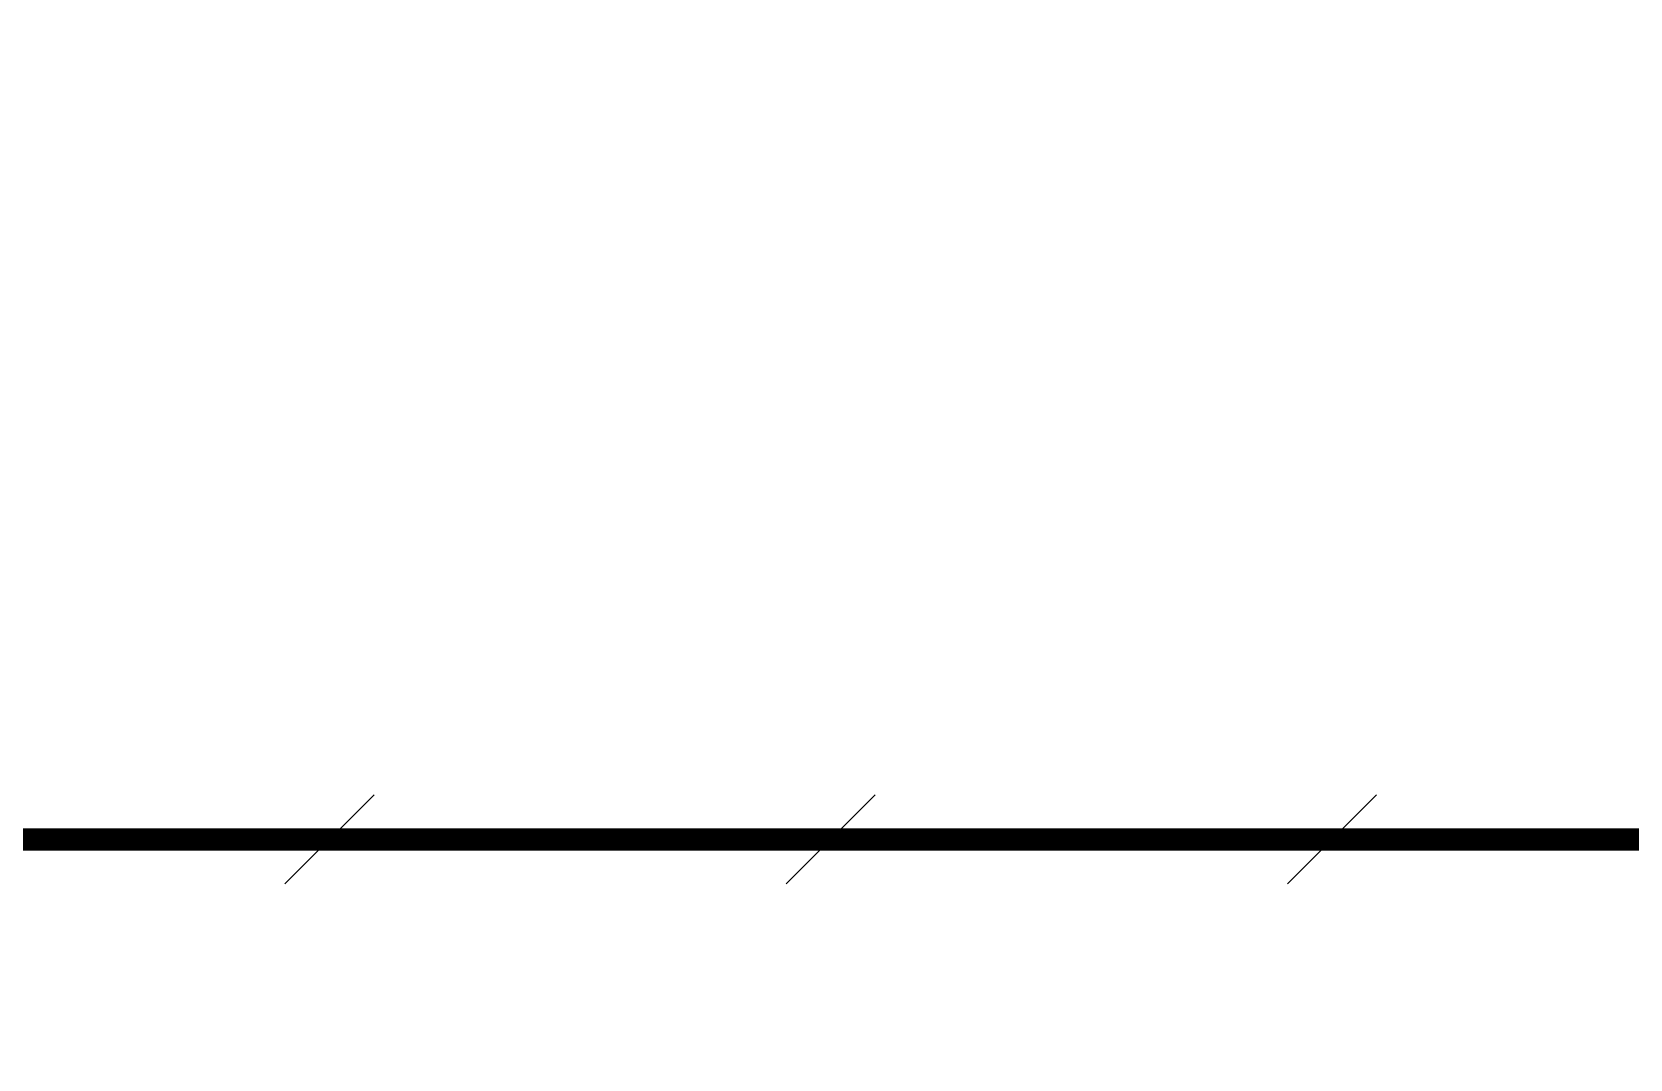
# Model space of a CAD drawing. Extents: x 2803505 to 5851001, y -1372902 to 24339.
# Drawn here: x 3357211 to 3360797, y -775456 to -773150 of the extents above; entities that cross this region are included whole.
import ezdxf
from ezdxf.xclip import XClip

# ---------------------------------------------------------------- set-up
doc = ezdxf.new("R2010")
doc.units = 0
doc.header["$LTSCALE"] = 1000
doc.header["$MEASUREMENT"] = 0
doc.header["$XCLIPFRAME"] = 2
doc.linetypes.add('CENTER2', pattern=[1.125, 0.75, -0.125, 0.125, -0.125])
doc.linetypes.add('DOTE', pattern=[2.42, 2, -0.2, 0.02, -0.2])
doc.layers.get('0').update_dxf_attribs({"linetype": 'CONTINUOUS'})
for name, color, linetype in [('!!电气', 1, 'CONTINUOUS'), ('SHTLN', 4, 'CONTINUOUS'), ('WIRE-接地', 2, 'CONTINUOUS')]:
    doc.layers.add(name, color=color, linetype=linetype)
doc.layers.add('DOTE', color=19, linetype='DOTE', lineweight=9)

# ---------------------------------------------------------------- blocks, each defined once
blk = doc.blocks.new('A$C74D73064')
at = {"layer": 'DOTE', "color": 252}
blk.add_line((196116, 26519.3), (-86385.2, 26519.3), dxfattribs=at)
blk = doc.blocks.new('A$C7F3A17C0')
ref = blk.add_blockref('A$C74D73064', (61886.3, 6790.9))
XClip(ref).set_block_clipping_path([(-52083.8042452353, 10173.6344749072), (1916.1826223061, 29673.6344737304)])
blk = doc.blocks.new('$TelecSys$00000008')
blk.add_line((0.4, 0.4), (-0.4, -0.4))

msp = doc.modelspace()

# ---------------------------------------------------------------- linework, layer by layer
at = {"layer": 'WIRE-接地', "color": 2, "linetype": 'CENTER2', "const_width": 50}
msp.add_lwpolyline([(3380518.6, -776767.3), (3375614.4, -776767.3), (3375614.4, -776166.2), (3374862.6, -776166.2), (3374862.6, -774959.4), (3368264.7, -774959.4), (3368264.7, -775566.6), (3362866.8, -775566.6), (3362866.8, -774962.7), (3356264.8, -774962.7), (3356264.8, -776168.2), (3355518.1, -776168.2), (3355518.1, -776763.5), (3350610.6, -776763.5), (3350610.6, -776160.6), (3349864.5, -776160.6), (3349864.5, -774971.3), (3343267.9, -774971.3), (3343267.9, -775564.2), (3340562.1, -775564.2), (3340562.1, -767667.6)], dxfattribs=at)

# ---------------------------------------------------------------- block references
at = {"layer": '!!电气'}
msp.add_blockref('A$C7F3A17C0', (3244659.7, -808053.6), dxfattribs=at)
at = {"layer": 'SHTLN', "color": 2, "xscale": 250, "yscale": 250, "zscale": 250, "rotation": 180}
for p in [(3357878.3, -774962.7), (3359003.3, -774962.7), (3360128.3, -774962.7)]:
    msp.add_blockref('$TelecSys$00000008', p, dxfattribs=at)

doc.saveas('drawing.dxf')
